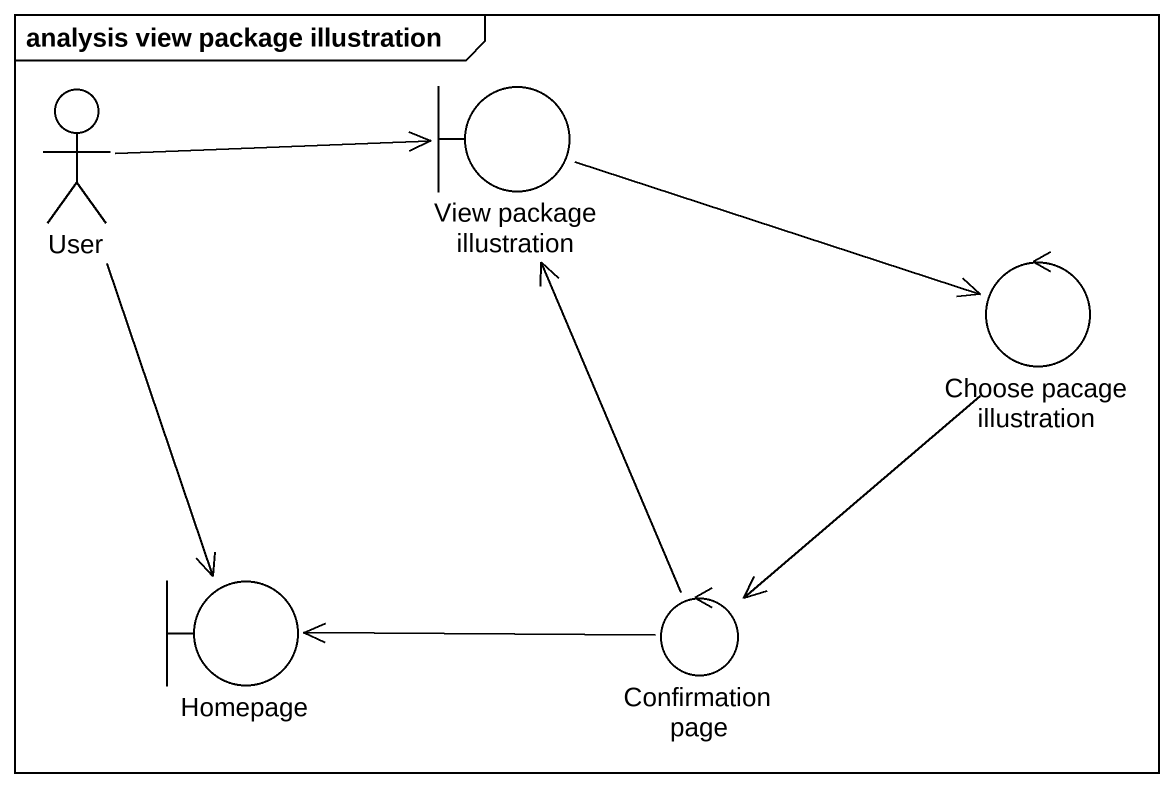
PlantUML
@startuml
mainframe analysis view package illustration
actor User
boundary "View package illustration" as View_package_illustration
control "Choose pacage illustration" as Choose_pacage_illustration
boundary Homepage
control "Confirmation page" as Confirmation_page
User -right-> View_package_illustration
User --> Homepage
View_package_illustration -right-> Choose_pacage_illustration
Choose_pacage_illustration --> Confirmation_page
Confirmation_page -up-> View_package_illustration
Confirmation_page -left-> Homepage
@enduml
